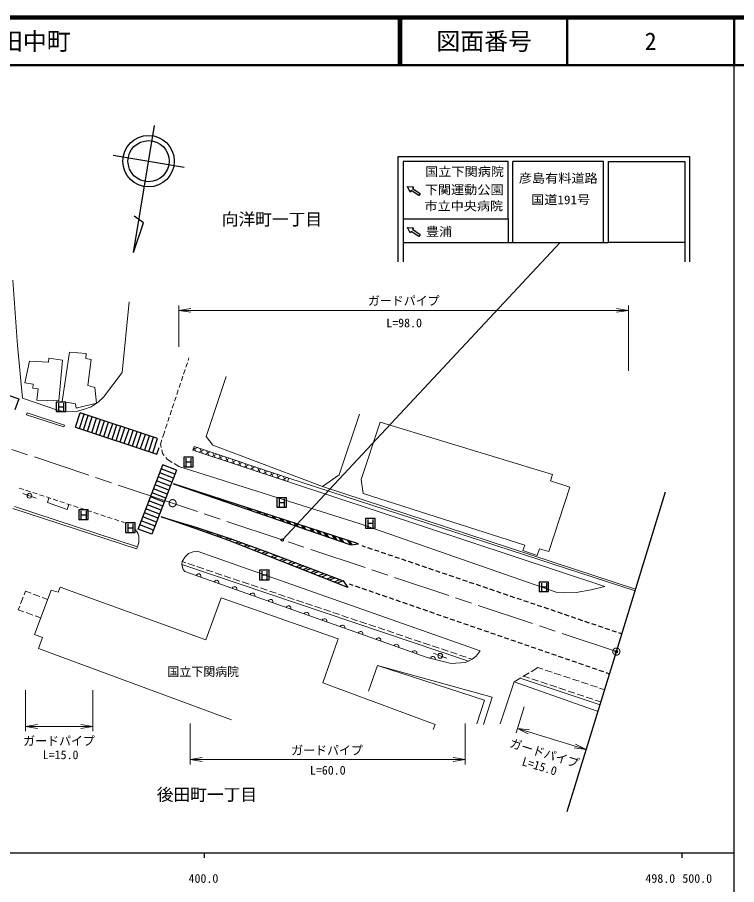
# Model space of a CAD drawing. Units: millimetres, scale not verified. Extents: x 40000 to 680000, y 20000 to 380000.
# Drawn here: x 428872 to 579500, y 198357 to 380000 of the extents above; entities that cross this region are included whole.
import ezdxf
from ezdxf.enums import TextEntityAlignment as Align

# ---------------------------------------------------------------- set-up
doc = ezdxf.new("R2010")
doc.units = ezdxf.units.MM
doc.header["$LTSCALE"] = 1000
doc.header["$PDMODE"] = 32
doc.header["$PDSIZE"] = 500
doc.linetypes.add('CHAIN', pattern=[18.5, 12, -1.5, 3.5, -1.5])
for name, color, linetype, lineweight in [('M-BMK', 2, 'CHAIN', 13), ('M-BMK-HTXT', 7, 'Continuous', 13), ('M-BMK-OTRS', 5, 'Continuous', 25), ('M-BMK-SRVR', 3, 'Continuous', 25), ('M-STR-HTXT', 7, 'Continuous', 13), ('M-STR-STRC', 7, 'Continuous', 25), ('M-TTL', 2, 'Continuous', 140), ('M-TTL-BAND', 7, 'Continuous', 25), ('M-TTL-LINE', 7, 'Continuous', 50), ('M-WORK', 1, 'Continuous', 13)]:
    doc.layers.add(name, color=color, linetype=linetype, lineweight=lineweight)
doc.layers.add('M-OTRS', color=6, linetype='Continuous')
doc.layers.add('M-TTL-TXT', color=7, linetype='Continuous')
doc.styles.add('ＭＳ ゴシック', font='')
doc.styles.get('ＭＳ ゴシック').set_extended_font_data('MS Gothic')

# ---------------------------------------------------------------- blocks, each defined once
blk = doc.blocks.new('open_arrow')
at = {"color": 0, "linetype": 'Continuous', "lineweight": -2}
blk.add_lwpolyline([(7.5, 1.25), (0, 0), (7.5, -1.25)], dxfattribs=at)

msp = doc.modelspace()

# ---------------------------------------------------------------- hatches: boundary and pattern name
at = {"layer": 'M-WORK'}
h = msp.add_hatch(dxfattribs=at)
h.set_pattern_fill('USER', color=256, style=0, pattern_type=2)
h.set_pattern_definition([(26.572, (467387, 289164), (-447.32, 894.374), []), (116.572, (467387, 289164), (-894.374, -447.32), [])])
h.paths.add_polyline_path([(465905, 290112), (485724, 283508), (485474, 282773), (465626, 289358)])

# ---------------------------------------------------------------- linework, layer by layer
at = {"layer": 'M-BMK'}
for p, q in [((461378, 278249), (414351, 293978)), ((554317, 247165), (461378, 278249))]:
    msp.add_line(p, q, dxfattribs=at)
for centre in [(461378, 278249), (554317, 247165)]:
    msp.add_circle(centre, 750, dxfattribs=at)
at = {"layer": 'M-BMK-OTRS'}
for p, q in [((554317, 247165), (564599, 280620)), ((544036, 213709), (554317, 247165))]:
    msp.add_line(p, q, dxfattribs=at)
at = {"layer": 'M-BMK-SRVR'}
for p, q in [((453191, 330746), (457571, 357322)), ((448903, 351107), (463786, 348654)), ((455305, 336949), (453354, 338363)), ((453191, 330746), (455305, 336949))]:
    msp.add_line(p, q, dxfattribs=at)
for radius in [5387, 4309]:
    msp.add_circle((456345, 349881), radius, dxfattribs=at)
at = {"layer": 'M-OTRS'}
msp.add_point((554317, 247165), dxfattribs=at)
at = {"layer": 'M-STR-HTXT'}
for p, q in [((462714, 310978), (462714, 319637)), ((462714, 318637), (556842, 318637)), ((556842, 305991), (556842, 319637)), ((430565, 239079), (430565, 230480)), ((444660, 239079), (444660, 230480)), ((534973, 235564), (533303, 230139)), ((430565, 231480), (444660, 231480)), ((465068, 232136), (465068, 223537)), ((522649, 232136), (522649, 223537)), ((533597, 231095), (548008, 226658)), ((549384, 231127), (547714, 225702)), ((465068, 224537), (522649, 224537))]:
    msp.add_line(p, q, dxfattribs=at)
at = {"layer": 'M-STR-STRC'}
for p, q in [((508644, 328823), (508644, 350823)), ((508644, 350823), (532644, 350823)), ((532644, 350823), (569644, 350823)), ((569644, 350823), (569644, 328823)), ((531644, 349823), (509644, 349823)), ((509644, 349823), (509644, 337823)), ((531644, 337823), (531644, 349823)), ((532644, 332823), (532644, 349823)), ((551644, 349823), (532644, 349823)), ((551644, 332823), (551644, 349823)), ((552644, 332823), (552644, 349823)), ((552644, 349823), (568644, 349823)), ((568644, 349823), (568644, 332823)), ((511139, 343403), (510548, 344575)), ((510548, 344575), (511858, 344480)), ((511351, 343720), (511139, 343403)), ((512935, 342664), (511351, 343720)), ((511858, 344480), (511646, 344163)), ((511646, 344163), (513230, 343107)), ((513230, 343107), (512935, 342664)), ((509644, 337823), (531644, 337823)), ((509644, 337823), (509644, 328823)), ((531644, 337823), (531644, 332823)), ((511139, 334846), (510548, 336018)), ((510548, 336018), (511858, 335923)), ((511351, 335162), (511139, 334846)), ((512935, 334106), (511351, 335162)), ((511858, 335923), (511646, 335606)), ((511646, 335606), (513230, 334550)), ((513230, 334550), (512935, 334106)), ((484370, 270559), (542555, 332823)), ((509644, 332823), (531644, 332823)), ((531644, 332823), (532644, 332823)), ((532644, 332823), (551644, 332823)), ((551644, 332823), (552644, 332823)), ((568644, 332823), (552644, 332823)), ((568644, 332823), (568644, 328823)), ((423201, 302168), (429163, 300130)), ((429163, 300130), (428364, 297794)), ((439026, 299428), (437026, 299428)), ((437026, 299428), (437026, 297428)), ((437567, 297513), (437567, 299212)), ((437567, 298428), (438558, 298428)), ((438558, 299223), (438558, 297518)), ((439026, 297428), (439026, 299428)), ((437026, 297428), (439026, 297428)), ((441018, 294195), (442002, 297172)), ((441872, 293913), (442857, 296889)), ((458237, 291802), (442002, 297172)), ((442727, 293630), (443711, 296606)), ((443581, 293348), (444566, 296324)), ((444436, 293065), (445420, 296041)), ((445290, 292782), (446275, 295758)), ((446145, 292500), (447129, 295476)), ((446999, 292217), (447984, 295193)), ((447854, 291934), (448838, 294911)), ((448708, 291652), (449693, 294628)), ((449563, 291369), (450547, 294345)), ((441018, 294195), (458103, 288544)), ((450417, 291086), (451402, 294063)), ((451272, 290804), (452256, 293780)), ((452126, 290521), (453111, 293497)), ((452981, 290239), (453965, 293215)), ((453835, 289956), (454819, 292932)), ((454690, 289673), (455674, 292650)), ((455544, 289391), (456528, 292367)), ((456398, 289108), (457383, 292084)), ((457253, 288825), (458237, 291802)), ((458103, 288544), (458565, 289941)), ((465701, 287878), (463701, 287878)), ((463701, 287878), (463701, 285878)), ((464242, 285963), (464242, 287662)), ((465233, 287673), (465233, 285968)), ((465701, 285878), (465701, 287878)), ((454187, 272840), (459323, 286293)), ((462196, 285197), (457060, 271744)), ((461875, 284356), (459002, 285452)), ((462196, 285197), (459323, 286293)), ((463701, 285878), (465701, 285878)), ((464242, 286878), (465233, 286878)), ((461233, 282674), (458360, 283771)), ((461554, 283515), (458681, 284612)), ((460591, 280993), (457718, 282089)), ((460912, 281833), (458039, 282930)), ((461550, 282313), (498690, 269518)), ((500301, 269733), (461550, 282313)), ((459949, 279311), (457076, 280408)), ((460270, 280152), (457397, 281248)), ((459307, 277629), (456434, 278726)), ((459628, 278470), (456755, 279567)), ((485218, 279381), (483218, 279381)), ((483218, 279381), (483218, 277381)), ((483759, 277466), (483759, 279166)), ((483759, 278381), (484750, 278381)), ((484750, 279177), (484750, 277472)), ((485218, 277381), (485218, 279381)), ((443725, 276832), (441725, 276832)), ((441725, 276832), (441725, 274832)), ((442265, 274917), (442265, 276616)), ((443256, 276627), (443256, 274922)), ((443725, 274832), (443725, 276832)), ((458344, 275107), (455471, 276204)), ((458665, 275948), (455792, 277044)), ((458986, 276788), (456113, 277885)), ((477461, 276832), (477203, 277231)), ((477887, 276685), (477622, 277095)), ((479345, 276182), (479057, 276629)), ((479771, 276036), (479476, 276494)), ((480854, 275663), (480541, 276148)), ((483218, 277381), (485218, 277381)), ((441725, 274832), (443725, 274832)), ((442265, 275832), (443256, 275832)), ((457702, 273425), (454829, 274522)), ((458023, 274266), (455150, 275363)), ((458971, 275363), (466242, 273219)), ((466289, 272859), (458971, 275363)), ((481280, 275516), (480960, 276012)), ((482546, 275080), (482206, 275607)), ((482972, 274933), (482625, 275471)), ((484305, 274474), (483937, 275045)), ((484731, 274327), (484356, 274909)), ((485729, 273983), (485338, 274591)), ((486155, 273837), (485757, 274455)), ((503777, 275031), (501777, 275031)), ((501777, 275031), (501777, 273031)), ((502317, 273116), (502317, 274815)), ((503308, 274826), (503308, 273121)), ((503777, 273031), (503777, 275031)), ((453513, 274111), (451513, 274111)), ((451513, 274111), (451513, 272111)), ((452053, 272196), (452053, 273895)), ((452053, 273111), (453045, 273111)), ((453045, 273906), (453045, 272201)), ((453513, 272111), (453513, 274111)), ((457060, 271744), (454187, 272840)), ((457381, 272584), (454508, 273681)), ((466242, 273219), (473560, 270803)), ((473185, 270416), (466289, 272859)), ((487328, 273432), (486911, 274080)), ((487754, 273286), (487330, 273944)), ((488865, 272903), (488422, 273589)), ((489290, 272756), (488841, 273453)), ((490672, 272280), (490201, 273012)), ((491098, 272134), (490620, 272876)), ((492128, 271779), (491632, 272547)), ((501777, 273031), (503777, 273031)), ((502317, 274031), (503308, 274031)), ((451513, 272111), (453513, 272111)), ((468972, 272318), (468450, 272094)), ((469610, 272107), (469058, 271879)), ((471141, 271602), (470553, 271349)), ((471779, 271391), (471159, 271134)), ((473135, 270944), (472520, 270679)), ((473764, 270729), (473095, 270452)), ((473560, 270803), (480901, 268130)), ((492553, 271632), (492051, 272411)), ((493667, 271249), (493147, 272055)), ((494093, 271102), (493566, 271919)), ((495425, 270643), (494877, 271494)), ((495851, 270496), (495296, 271358)), ((496847, 270153), (496275, 271040)), ((497273, 270007), (496694, 270904)), ((498058, 260601), (473185, 270416)), ((475321, 270171), (474597, 269859)), ((475920, 269944), (475171, 269633)), ((477116, 269517), (476326, 269177)), ((477715, 269290), (476898, 268951)), ((498690, 269518), (498089, 270451)), ((498995, 269559), (498517, 270301)), ((498690, 269518), (500301, 269733)), ((501034, 269372), (501735, 269134)), ((502208, 268973), (503155, 268652)), ((479262, 268735), (478393, 268361)), ((479862, 268508), (478964, 268136)), ((480931, 268118), (480011, 267723)), ((481530, 267891), (480581, 267498)), ((480901, 268130), (497073, 262008)), ((482882, 267380), (481924, 266968)), ((483481, 267153), (482493, 266743)), ((503629, 268491), (504576, 268170)), ((505049, 268009), (505996, 267688)), ((506470, 267527), (507417, 267206)), ((507890, 267045), (508837, 266724)), ((484788, 266658), (483793, 266230)), ((485388, 266431), (484362, 266006)), ((486511, 266006), (485483, 265563)), ((487111, 265779), (486051, 265339)), ((488268, 265341), (487204, 264884)), ((509310, 266563), (510257, 266241)), ((510731, 266081), (511678, 265759)), ((512151, 265599), (513098, 265277)), ((481596, 264223), (479596, 264223)), ((479596, 264223), (479596, 262223)), ((480136, 262308), (480136, 264007)), ((481128, 264018), (481128, 262313)), ((481596, 262223), (481596, 264223)), ((488867, 265114), (487772, 264660)), ((489769, 264773), (488677, 264303)), ((490369, 264546), (489244, 264079)), ((491392, 264159), (490268, 263675)), ((491991, 263932), (490834, 263452)), ((493127, 263502), (491969, 263003)), ((513572, 265117), (514519, 264795)), ((514992, 264635), (515939, 264313)), ((516413, 264153), (517360, 263831)), ((517833, 263671), (518780, 263349)), ((479596, 262223), (481596, 262223)), ((480136, 263223), (481128, 263223)), ((493727, 263275), (492535, 262780)), ((494840, 262853), (493649, 262341)), ((495440, 262626), (494214, 262118)), ((496473, 262235), (495250, 261709)), ((497073, 262008), (495815, 261486)), ((497073, 262008), (498058, 260601)), ((519254, 263189), (520200, 262867)), ((520674, 262706), (521621, 262385)), ((522094, 262224), (523041, 261903)), ((523515, 261742), (524462, 261421)), ((540131, 261738), (538131, 261738)), ((538131, 261738), (538131, 259738)), ((540131, 259738), (540131, 261738)), ((498328, 261353), (499141, 261073)), ((499614, 260910), (500559, 260584)), ((501032, 260421), (501977, 260094)), ((502450, 259931), (503395, 259605)), ((524935, 261260), (525882, 260939)), ((526356, 260778), (527303, 260457)), ((527776, 260296), (528723, 259975)), ((529197, 259814), (530144, 259493)), ((538671, 259823), (538671, 261522)), ((538671, 260738), (539663, 260738)), ((539663, 261533), (539663, 259828)), ((503868, 259442), (504813, 259116)), ((505286, 258953), (506231, 258627)), ((506704, 258464), (507649, 258138)), ((508122, 257975), (509067, 257649)), ((530617, 259332), (531564, 259011)), ((532037, 258850), (532984, 258529)), ((533458, 258368), (534405, 258047)), ((538131, 259738), (540131, 259738)), ((509540, 257486), (510485, 257160)), ((510958, 256997), (511903, 256671)), ((512376, 256508), (513321, 256182)), ((534878, 257886), (535825, 257565)), ((536299, 257404), (537246, 257083)), ((537719, 256922), (538666, 256601)), ((539140, 256440), (540087, 256118)), ((513794, 256019), (514739, 255693)), ((515212, 255530), (516157, 255204)), ((516630, 255041), (517575, 254715)), ((518048, 254552), (518994, 254225)), ((540560, 255958), (541507, 255636)), ((541980, 255476), (542927, 255154)), ((543401, 254994), (544348, 254672)), ((544821, 254512), (545768, 254190)), ((519466, 254062), (520412, 253736)), ((520884, 253573), (521830, 253247)), ((522302, 253084), (523248, 252758)), ((523720, 252595), (524666, 252269)), ((546242, 254030), (547189, 253708)), ((547662, 253548), (548609, 253226)), ((549083, 253066), (550030, 252744)), ((550503, 252583), (551450, 252262)), ((525138, 252106), (526084, 251780)), ((526556, 251617), (527502, 251291)), ((527974, 251128), (528920, 250802)), ((551923, 252101), (552870, 251780)), ((553344, 251619), (554291, 251298)), ((554764, 251137), (555465, 250899)), ((529392, 250639), (530338, 250313)), ((530810, 250150), (531756, 249824)), ((532228, 249661), (533174, 249335)), ((533646, 249172), (534592, 248845)), ((535064, 248682), (536010, 248356)), ((536482, 248193), (537428, 247867)), ((537901, 247704), (538846, 247378)), ((539319, 247215), (540264, 246889)), ((540737, 246726), (541682, 246400)), ((542155, 246237), (543100, 245911)), ((543573, 245748), (544518, 245422)), ((544991, 245259), (545936, 244933)), ((546409, 244770), (547354, 244444)), ((547827, 244281), (548772, 243955)), ((549245, 243792), (550190, 243466)), ((550663, 243303), (551608, 242976)), ((552081, 242813), (552894, 242533))]:
    msp.add_line(p, q, dxfattribs=at)
msp.add_circle((484370, 270559), 250, dxfattribs=at)
at = {"layer": 'M-TTL'}
msp.add_line((680000, 380000), (40000, 380000), dxfattribs=at)
at = {"layer": 'M-TTL-BAND'}
for p, q in [((579000, 20000), (579000, 370000)), ((40000, 205000), (579000, 205000)), ((468000, 205000), (468000, 204000)), ((568000, 205000), (568000, 204000))]:
    msp.add_line(p, q, dxfattribs=at)
at = {"layer": 'M-TTL-LINE'}
for p, q in [((508747, 380000), (508747, 370000)), ((509247, 380000), (509247, 370000)), ((543997, 380000), (543997, 370000)), ((579000, 380000), (579000, 370000)), ((40000, 370000), (680000, 370000))]:
    msp.add_line(p, q, dxfattribs=at)
at = {"layer": 'M-WORK'}
for p, q in [((427908, 324976), (428893, 311291)), ((450788, 305591), (452283, 320403)), ((428893, 311291), (429949, 300244)), ((439809, 309862), (438257, 299569)), ((443296, 309596), (439809, 309862)), ((443187, 308549), (443296, 309596)), ((431385, 308013), (430423, 303486)), ((435396, 307802), (431385, 308013)), ((435490, 308646), (435396, 307802)), ((438351, 308224), (435490, 308646)), ((437530, 299663), (438351, 308224)), ((444344, 308361), (443187, 308549)), ((443605, 302916), (444344, 308361)), ((464154, 306727), (464469, 307676)), ((464626, 308151), (464793, 308657)), ((446918, 300455), (450788, 305591)), ((463683, 305303), (463997, 306252)), ((430423, 303486), (432183, 303181)), ((462740, 302455), (463054, 303404)), ((463212, 303879), (463526, 304828)), ((472623, 304808), (468401, 292248)), ((432183, 303181), (432097, 302321)), ((432097, 302321), (433238, 302196)), ((433238, 302196), (432972, 299851)), ((445106, 302462), (443605, 302916)), ((445462, 299172), (445106, 302462)), ((462269, 301031), (462583, 301980)), ((429949, 300244), (437466, 297640)), ((432972, 299851), (437530, 299663)), ((445792, 299376), (446918, 300455)), ((461797, 299607), (462111, 300556)), ((438257, 299569), (441040, 299038)), ((441040, 299038), (441197, 298131)), ((441197, 298131), (445462, 299172)), ((442743, 297851), (444314, 298461)), ((444314, 298461), (445792, 299376)), ((461326, 298183), (461640, 299132)), ((430805, 296779), (430930, 297159)), ((438599, 294213), (430805, 296779)), ((438724, 294593), (430930, 297159)), ((437466, 297640), (439107, 297382)), ((439107, 297382), (441195, 297476)), ((441195, 297476), (442743, 297851)), ((460383, 295335), (460697, 296284)), ((460854, 296759), (461168, 297708)), ((496288, 284168), (500498, 296915)), ((438599, 294213), (438724, 294593)), ((459911, 293911), (460226, 294860)), ((500876, 283206), (504829, 295215)), ((504829, 295215), (540931, 284226)), ((459289, 291994), (459587, 292930)), ((459587, 292930), (459754, 293436)), ((458840, 290581), (459138, 291517)), ((468401, 292248), (469773, 290418)), ((458997, 289879), (458840, 290581)), ((459262, 288689), (459105, 289391)), ((465905, 290112), (465626, 289358)), ((465626, 289358), (485474, 282773)), ((485724, 283508), (465905, 290112)), ((469773, 290418), (492770, 281775)), ((459629, 288235), (459262, 288689)), ((460310, 287391), (459943, 287846)), ((461297, 286805), (460310, 287391)), ((462714, 285964), (461727, 286550)), ((500686, 273932), (462714, 285964)), ((485474, 282773), (485724, 283508)), ((485724, 283508), (558221, 259866)), ((492770, 281775), (496288, 284168)), ((540931, 284226), (540532, 282936)), ((485474, 282773), (551875, 260829)), ((492770, 281775), (558339, 260250)), ((501322, 280274), (500876, 283206)), ((544543, 281576), (540151, 268096)), ((540532, 282936), (544543, 281576)), ((430196, 281110), (429246, 281422)), ((431408, 279819), (429988, 280303)), ((431621, 280642), (430671, 280954)), ((431408, 279819), (432805, 279274)), ((433046, 280174), (432096, 280486)), ((434471, 279706), (433521, 280018)), ((535132, 269479), (501322, 280274)), ((435896, 279238), (434946, 279550)), ((435172, 278399), (435487, 279372)), ((439321, 276944), (435172, 278399)), ((437321, 278770), (436371, 279082)), ((438746, 278301), (437796, 278613)), ((440171, 277833), (439221, 278145)), ((439647, 278005), (439321, 276944)), ((427935, 277120), (453843, 268657)), ((428241, 277546), (453998, 269132)), ((441596, 277365), (440646, 277677)), ((443021, 276897), (442071, 277209)), ((444447, 276429), (443497, 276741)), ((445872, 275961), (444922, 276273)), ((447297, 275493), (446347, 275805)), ((448722, 275025), (447772, 275337)), ((450147, 274557), (449197, 274869)), ((451304, 274177), (450622, 274401)), ((454123, 271984), (453482, 272859)), ((541711, 259594), (500686, 273932)), ((454310, 271327), (454123, 271984)), ((454295, 270029), (454310, 271327)), ((453998, 269132), (453843, 268657)), ((453998, 269132), (454295, 270029)), ((534756, 268330), (535132, 269479)), ((463392, 266005), (464023, 267025)), ((464023, 267025), (464727, 267682)), ((464727, 267682), (465712, 268088)), ((465712, 268088), (466556, 268182)), ((466556, 268182), (525776, 247317)), ((537712, 267298), (534756, 268330)), ((538204, 268659), (537712, 267298)), ((540151, 268096), (538204, 268659)), ((463342, 265388), (463392, 266005)), ((463342, 265388), (523366, 245169)), ((463585, 264382), (463342, 265388)), ((463392, 266005), (464123, 265758)), ((464597, 265599), (466018, 265120)), ((463976, 263960), (463585, 264382)), ((466492, 264960), (467914, 264481)), ((468388, 264322), (469809, 263843)), ((470283, 263683), (471704, 263204)), ((472178, 263045), (473600, 262566)), ((474074, 262406), (475495, 261928)), ((475969, 261768), (477391, 261289)), ((430286, 259033), (430586, 259799)), ((430586, 259799), (431735, 259382)), ((432448, 250775), (435972, 260056)), ((435972, 260056), (437441, 259587)), ((437441, 259587), (437848, 260635)), ((437848, 260635), (468344, 249648)), ((477864, 261129), (479286, 260651)), ((479760, 260491), (481181, 260012)), ((481655, 259853), (483077, 259374)), ((549013, 260079), (545902, 259563)), ((551875, 260829), (549013, 260079)), ((429555, 257172), (430103, 258568)), ((432204, 259211), (433614, 258699)), ((434084, 258528), (435233, 258111)), ((468344, 249648), (471523, 258432)), ((471523, 258432), (496032, 249849)), ((483550, 259214), (484972, 258735)), ((485446, 258576), (486867, 258097)), ((487341, 257937), (488763, 257458)), ((543478, 259453), (541711, 259594)), ((545902, 259563), (543478, 259453)), ((429073, 255941), (429373, 256706)), ((489237, 257299), (490658, 256820)), ((491132, 256660), (492553, 256181)), ((430243, 255515), (429073, 255941)), ((432122, 254831), (430712, 255344)), ((433762, 254235), (432592, 254660)), ((493027, 256022), (494449, 255543)), ((494923, 255383), (496344, 254905)), ((496818, 254745), (498239, 254266)), ((498713, 254106), (500135, 253628)), ((500609, 253468), (502030, 252989)), ((502504, 252830), (503926, 252351)), ((434127, 250097), (432448, 250775)), ((504399, 252191), (505821, 251712)), ((506295, 251553), (507716, 251074)), ((508190, 250914), (509612, 250435)), ((433303, 247825), (434127, 250097)), ((496032, 249849), (492862, 240631)), ((510085, 250276), (511507, 249797)), ((511981, 249637), (513402, 249158)), ((513876, 248999), (515298, 248520)), ((473719, 232898), (433303, 247825)), ((515771, 248360), (517193, 247881)), ((517667, 247722), (519088, 247243)), ((519562, 247083), (520984, 246605)), ((525776, 247317), (524947, 246207)), ((517428, 246280), (516031, 246825)), ((517428, 246280), (518843, 245781)), ((521458, 246445), (522879, 245966)), ((523353, 245806), (524084, 245560)), ((524084, 245560), (523366, 245169)), ((524947, 246207), (524084, 245560)), ((502406, 238897), (504270, 244279)), ((504270, 244279), (526681, 236997)), ((504270, 244279), (528288, 237618)), ((522649, 244909), (519734, 244703)), ((523366, 245169), (522649, 244909)), ((536459, 242956), (537873, 243803)), ((537873, 243803), (538934, 243453)), ((532901, 240825), (534314, 241672)), ((534201, 241604), (550887, 236049)), ((534743, 241929), (536030, 242699)), ((534918, 241997), (536118, 241598)), ((539409, 243297), (540833, 242827)), ((541308, 242670), (542733, 242200)), ((543208, 242044), (544632, 241574)), ((492862, 240631), (516340, 231908)), ((529992, 232029), (532901, 240825)), ((532901, 240825), (550469, 234643)), ((536593, 241440), (538016, 240966)), ((538490, 240808), (539913, 240334)), ((540388, 240176), (541811, 239702)), ((545107, 241417), (546531, 240947)), ((547006, 240791), (548431, 240321)), ((548906, 240164), (550330, 239694)), ((542285, 239544), (543709, 239071)), ((544183, 238913), (545606, 238439)), ((546081, 238281), (547504, 237807)), ((550805, 239538), (551866, 239188)), ((526681, 236997), (525121, 232036)), ((528288, 237618), (526505, 231919)), ((547978, 237649), (549401, 237175)), ((549876, 237017), (551076, 236618)), ((516340, 231908), (515965, 230853))]:
    msp.add_line(p, q, dxfattribs=at)
msp.add_lwpolyline([(519734, 244703), (514699, 245919), (463976, 263960)], dxfattribs=at)
for centre in [(431408, 279819), (517428, 246280)]:
    msp.add_circle(centre, 500, dxfattribs=at)
for centre, start, end in [((466818, 262950), 340.42041, 160.42041), ((470586, 261609), 340.42041, 160.42041), ((474355, 260269), 340.42041, 160.42041), ((478124, 258928), 340.42041, 160.42041), ((481892, 257588), 340.42041, 160.42041), ((485661, 256247), 340.42041, 160.42041), ((489430, 254907), 340.42041, 160.42041), ((493198, 253566), 340.42041, 160.42041), ((496967, 252226), 340.42041, 160.42041), ((500736, 250885), 340.42041, 160.42041), ((504505, 249545), 340.42041, 160.42041), ((508273, 248204), 340.42041, 160.42041), ((512042, 246864), 340.42041, 160.42041), ((515846, 245642), 346.42522, 166.42522)]:
    msp.add_arc(centre, 500, start, end, dxfattribs=at)

# ---------------------------------------------------------------- block references
at = {"layer": 'M-STR-HTXT', "xscale": 333, "yscale": 333}
for p in [(462714, 318637), (430565, 231480), (465068, 224537)]:
    msp.add_blockref('open_arrow', p, dxfattribs=at)
for p, rotation in [((556842, 318637), 180), ((444660, 231480), 180), ((533597, 231095), 342.9), ((548008, 226658), 162.9), ((522649, 224537), 180)]:
    msp.add_blockref('open_arrow', p, dxfattribs=dict(at, rotation=rotation))

# ---------------------------------------------------------------- texts
at = {"layer": 'M-BMK-HTXT', "style": 'ＭＳ ゴシック'}
for s, p in [('向洋町一丁目', (482192, 337715)), ('後田町一丁目', (468567, 217226))]:
    msp.add_text(s, height=2566, dxfattribs=at).set_placement(p, align=Align.MIDDLE_CENTER)
at = {"layer": 'M-STR-HTXT', "style": 'ＭＳ ゴシック'}
for p in [(509784, 320616), (437597, 228442), (493723, 226476)]:
    msp.add_text('ガードパイプ', height=1833, dxfattribs=at).set_placement(p, align=Align.MIDDLE_CENTER)
for s, p in [('L=98.0', (509864, 314540)), ('L=15.0', (437935, 224091)), ('L=60.0', (493881, 220856))]:
    msp.add_text(s, height=1833, dxfattribs=at).set_placement(p, align=Align.BOTTOM_CENTER)
msp.add_text('ガードパイプ', height=1833, rotation=342.887, dxfattribs=at).set_placement((539231, 225881), align=Align.MIDDLE_CENTER)
msp.add_text('L=15.0', height=1833, rotation=342.887, dxfattribs=at).set_placement((537806, 221765), align=Align.BOTTOM_CENTER)
at = {"layer": 'M-STR-STRC', "style": 'ＭＳ ゴシック', "width": 1.1}
for s, p in [('国立下関病院', (522521, 346208)), ('彦島有料道路', (542144, 344823)), ('下関運動公園', (522442, 342408)), ('市立中央病院', (522362, 339004)), ('国道191号', (542644, 340323)), ('豊浦', (517182, 333635))]:
    msp.add_text(s, height=1833, dxfattribs=at).set_placement(p, align=Align.BOTTOM_CENTER)
at = {"layer": 'M-TTL-BAND', "style": 'ＭＳ ゴシック'}
for s, p in [('400.0', (467844, 198195)), ('498.0', (563508, 198195)), ('500.0', (571244, 198195))]:
    msp.add_text(s, height=1833, dxfattribs=at).set_placement(p, align=Align.BOTTOM_CENTER)
at = {"layer": 'M-TTL-TXT', "style": 'ＭＳ ゴシック'}
msp.add_text('下関市上田中町', height=3666, dxfattribs=at).set_placement((405024, 375000), align=Align.MIDDLE_LEFT)
for s, p in [('図面番号', (526622, 375000)), ('2', (561497, 375000))]:
    msp.add_text(s, height=3666, dxfattribs=at).set_placement(p, align=Align.MIDDLE_CENTER)
at = {"layer": 'M-WORK', "style": 'ＭＳ ゴシック'}
msp.add_text('国立下関病院', height=1833, dxfattribs=at).set_placement((467805, 242940), align=Align.MIDDLE_CENTER)

doc.saveas('drawing.dxf')
